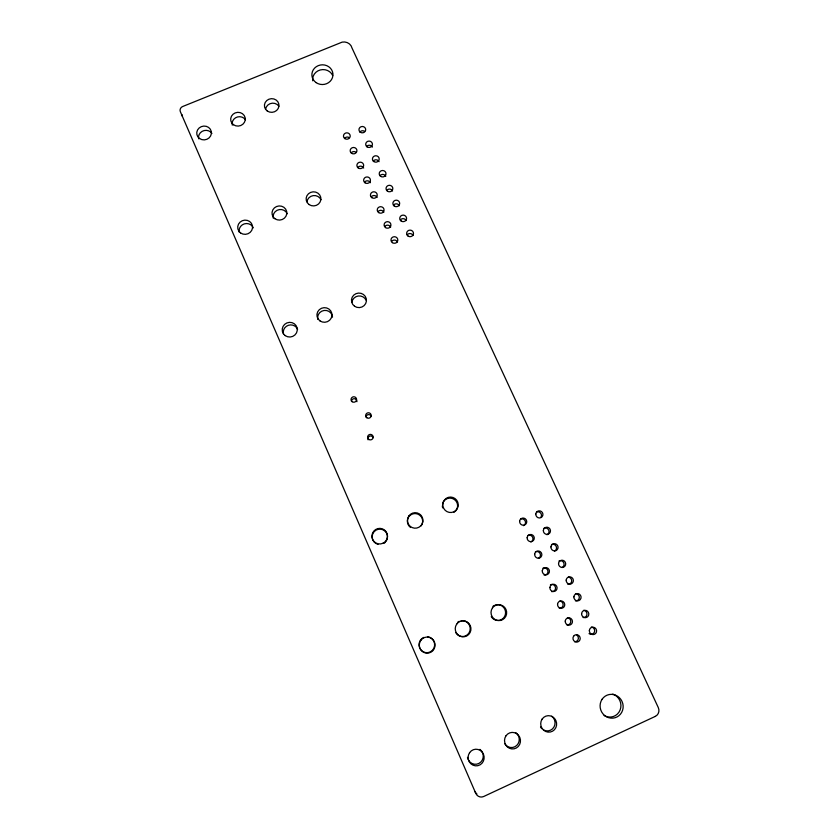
<?xml version="1.0" encoding="UTF-8"?>
<svg xmlns="http://www.w3.org/2000/svg" width="839" height="839" viewBox="0 0 839 839"><rect width="100%" height="100%" fill="white"/><g stroke="black" fill="none" stroke-linecap="round" stroke-linejoin="round"><path stroke-width="1.26" d="M536.509 512.01A3.576 3.503 49.7 0 1 540.893 517.348M520.484 519.163A3.576 3.513 51.8 0 1 525.183 520.988A3.576 3.513 51.8 0 1 523.463 525.665M373.282 161.067A3.356 3.188 0 0 1 379.06 161.686M357.875 167.433A3.366 3.188 -1.3 0 1 363.665 168.052M366.591 146.51A3.346 3.167 -0.4 0 1 372.359 147.119M351.216 152.845A3.356 3.178 -1.7 0 1 355.904 152.184M359.931 132.017A3.346 3.157 -0.8 0 1 364.608 131.356M344.577 138.33A3.346 3.167 -2 0 1 349.265 137.659M591.359 627.006A3.692 3.566 63.9 0 1 594.452 631.966A3.692 3.566 63.9 0 1 589.03 633.613M559.015 560.955A3.618 3.534 57.6 0 1 563.745 562.791A3.618 3.534 57.6 0 1 562.046 567.531M576.886 635.113A3.692 3.576 65.9 0 1 574.547 641.73M583.671 610.299A3.671 3.555 62.6 0 1 586.954 614.316A3.671 3.555 62.6 0 1 583.095 617.556M567.479 617.682A3.681 3.566 64.7 0 1 570.751 621.709A3.681 3.566 64.7 0 1 566.881 624.95M576.015 593.676A3.66 3.545 61.2 0 1 579.288 597.672A3.66 3.545 61.2 0 1 575.439 600.892M559.854 601.018A3.66 3.555 63.4 0 1 563.116 605.024A3.66 3.555 63.4 0 1 559.256 608.254M568.412 577.127A3.639 3.534 59.5 0 1 571.663 581.112A3.639 3.534 59.5 0 1 567.814 584.311M550.457 584.72A3.639 3.545 61.8 0 1 555.481 587.478A3.639 3.545 61.8 0 1 551.663 591.642M542.906 568.223A3.629 3.545 59.9 0 1 547.919 570.96A3.629 3.545 59.9 0 1 544.102 575.103M551.485 544.563A3.608 3.524 55.3 0 1 556.194 546.388A3.608 3.524 55.3 0 1 554.495 551.108M535.397 551.789A3.608 3.534 57.7 0 1 540.117 553.625A3.608 3.534 57.7 0 1 538.397 558.355M543.976 528.245A3.587 3.513 52.7 0 1 548.685 530.07A3.587 3.513 52.7 0 1 546.976 534.768M527.93 535.439A3.597 3.524 55 0 1 532.629 537.264A3.597 3.524 55 0 1 530.909 541.973M378.011 544.354A7.74 7.698 -71.9 0 1 372.673 534.044A7.74 7.698 -71.9 0 1 383.559 530.038A7.74 7.698 -71.9 0 1 386.045 541.386M385.405 542.151A7.74 7.698 -71.9 0 1 383.811 543.441M410.491 527.458A7.698 7.677 75.5 0 1 408.813 516.698A7.698 7.677 75.5 0 1 419.542 515.031A7.698 7.677 75.5 0 1 421.23 525.78M442.677 507.899A7.687 7.624 49.7 0 1 442.352 505.896M442.552 503.935A7.687 7.624 49.7 0 1 454.476 499.562A7.687 7.624 49.7 0 1 454.014 512.293M479.95 749.384A8.243 7.929 83.9 0 1 480.757 762.116A8.243 7.929 83.9 0 1 468.592 760.333M468.11 759.389A8.243 7.929 83.9 0 1 467.501 757.323M515.912 732.72A8.212 7.897 79.5 0 1 516.793 745.389A8.212 7.897 79.5 0 1 504.648 743.616M551.684 716.16A8.18 7.866 75.1 0 1 553.918 727.13A8.18 7.866 75.1 0 1 543.515 729.92M541.858 728.682A8.18 7.866 75.1 0 1 540.515 726.994M427.659 636.791A7.981 7.813 87.1 0 1 433.868 648.243A7.981 7.813 87.1 0 1 421.22 650.256A7.981 7.813 87.1 0 1 423.664 637.42M461.177 620.755A7.95 7.782 79.3 0 1 469.892 626.376A7.95 7.782 79.3 0 1 465.635 635.878A7.95 7.782 79.3 0 1 455.808 632.721M457.507 622.412A7.95 7.782 79.3 0 1 459.237 621.332M495.534 604.992A7.918 7.75 71.5 0 1 505.026 609.691A7.918 7.75 71.5 0 1 501.365 619.654A7.918 7.75 71.5 0 1 491.245 616.655M492.881 606.408A7.918 7.75 71.5 0 1 494.601 605.339M365.951 416.973A2.748 2.716 -8.6 0 1 371.205 416.175M368.08 439.804A2.758 2.727 -11.1 0 1 369.506 436.207A2.758 2.727 -11.1 0 1 373.145 437.601M351.457 401.105A2.748 2.695 -10.6 0 1 354.498 398.714A2.748 2.695 -10.6 0 1 356.911 401.692M317.834 319.355A7.457 7.236 -9.1 0 1 324.032 310.472A7.457 7.236 -9.1 0 1 332.538 317.173M283.435 333.943A7.488 7.268 -14.3 0 1 297.614 329.287M232.288 125.137A7.257 6.806 -9.1 0 1 245.491 119.767M265.617 109.164A7.236 6.785 -6.7 0 1 278.873 106.196M198.665 138.813A7.289 6.838 -11.6 0 1 211.931 133.411M476.909 793.988A6.156 5.894 84.3 0 1 474.979 791.513M182.262 116.097A4.195 3.922 -11.9 0 1 181.969 114.597M612.732 694.063A11.861 11.358 68.9 0 1 620.073 710.098A11.861 11.358 68.9 0 1 604.049 715.478M312.716 80.796A10.446 9.774 -3 0 1 320.246 69.962A10.446 9.774 -3 0 1 332.663 75.447M351.898 302.323A7.436 7.205 -3.9 0 1 366.098 300.226M239.283 232.319A7.383 7.037 -12.5 0 1 253.294 227.82M273.283 218.213A7.352 7.016 -9.1 0 1 287.221 213.735M306.969 201.738A7.331 6.985 -5.8 0 1 320.98 199.724M407.188 234.836A3.398 3.262 3 0 1 413.029 235.465M391.656 241.37A3.398 3.262 1.3 0 1 397.497 241.999M400.35 219.944A3.387 3.241 2.3 0 1 406.17 220.573M384.839 226.446A3.387 3.251 0.7 0 1 390.67 227.075M393.533 205.125A3.377 3.23 1.6 0 1 399.354 205.754M378.053 211.596A3.387 3.241 0.1 0 1 383.874 212.225M386.748 190.369A3.366 3.22 1 0 1 392.558 190.998M371.299 196.808A3.377 3.22 -0.4 0 1 377.11 197.438M380.004 175.687A3.366 3.199 0.5 0 1 385.793 176.305M364.577 182.094A3.366 3.209 -0.9 0 1 370.366 182.713M655.301 716.391L483.663 796.515A6.219 5.946 84.2 0 1 475.776 793.358L180.364 111.713A4.237 3.954 -11.9 0 1 182.703 106.501L342.176 42.118A8.338 7.771 -1.4 0 1 352.034 48.096L658.279 707.55A6.743 6.429 66.5 0 1 655.301 716.391M602.098 699.244A11.987 11.473 68.8 0 0 610.74 718.111A11.987 11.473 68.8 0 0 622.024 701.425A11.987 11.473 68.8 0 0 602.098 699.244M316.114 82.61A10.54 9.848 -2.9 0 0 332.894 75.772A10.54 9.848 -2.9 0 0 318.275 65.641A10.54 9.848 -2.9 0 0 316.114 82.61M199.577 138.55A7.352 6.89 -11.5 0 0 211.344 133.747A7.352 6.89 -11.5 0 0 201.308 126.647A7.352 6.89 -11.5 0 0 199.577 138.55M233.515 124.749A7.32 6.869 -9.1 0 0 245.229 119.977A7.32 6.869 -9.1 0 0 235.182 112.908A7.32 6.869 -9.1 0 0 233.515 124.749M267.284 111.01A7.299 6.838 -6.7 0 0 278.926 106.27A7.299 6.838 -6.7 0 0 268.879 99.233A7.299 6.838 -6.7 0 0 267.284 111.01M285.208 335.61A7.561 7.331 -14.2 0 0 297.247 330.482A7.561 7.331 -14.2 0 0 286.823 322.963A7.561 7.331 -14.2 0 0 285.208 335.61M319.942 320.865A7.53 7.299 -9 0 0 331.929 315.768A7.53 7.299 -9 0 0 321.484 308.28A7.53 7.299 -9 0 0 319.942 320.865M354.498 306.204A7.499 7.268 -3.8 0 0 366.412 301.128A7.499 7.268 -3.8 0 0 355.967 293.681A7.499 7.268 -3.8 0 0 354.498 306.204M240.604 232.969A7.457 7.1 -12.4 0 0 252.508 228.019A7.457 7.1 -12.4 0 0 242.282 220.72A7.457 7.1 -12.4 0 0 240.604 232.969M274.93 218.717A7.425 7.079 -9.1 0 0 286.77 213.788A7.425 7.079 -9.1 0 0 276.534 206.53A7.425 7.079 -9.1 0 0 274.93 218.717M309.077 204.548A7.394 7.048 -5.8 0 0 320.855 199.64A7.394 7.048 -5.8 0 0 310.608 192.414A7.394 7.048 -5.8 0 0 309.077 204.548M408.048 236.053A3.429 3.283 3 0 0 413.48 233.766A3.429 3.283 3 0 0 408.687 230.389A3.429 3.283 3 0 0 408.048 236.053M392.369 242.649A3.429 3.293 1.3 0 0 397.801 240.363A3.429 3.293 1.3 0 0 393.009 236.986A3.429 3.293 1.3 0 0 392.369 242.649M401.136 221.014A3.419 3.272 2.3 0 0 406.558 218.748A3.419 3.272 2.3 0 0 401.776 215.382A3.419 3.272 2.3 0 0 401.136 221.014M385.479 227.579A3.419 3.283 0.7 0 0 390.911 225.303A3.419 3.283 0.7 0 0 386.129 221.936A3.419 3.283 0.7 0 0 385.479 227.579M394.257 206.048A3.408 3.262 1.6 0 0 399.668 203.783A3.408 3.262 1.6 0 0 394.896 200.448A3.408 3.262 1.6 0 0 394.257 206.048M378.63 212.582A3.419 3.262 0.1 0 0 384.042 210.316A3.419 3.262 0.1 0 0 379.28 206.96A3.419 3.262 0.1 0 0 378.63 212.582M387.408 191.145A3.398 3.241 1 0 0 392.809 188.901A3.398 3.241 1 0 0 388.058 185.566A3.398 3.241 1 0 0 387.408 191.145M371.803 197.647A3.408 3.251 -0.4 0 0 377.214 195.393A3.408 3.251 -0.4 0 0 372.464 192.058A3.408 3.251 -0.4 0 0 371.803 197.647M380.591 176.316A3.398 3.23 0.5 0 0 385.982 174.082A3.398 3.23 0.5 0 0 381.242 170.757A3.398 3.23 0.5 0 0 380.591 176.316M365.017 182.787A3.398 3.23 -0.9 0 0 370.418 180.542A3.398 3.23 -0.9 0 0 365.678 177.218A3.398 3.23 -0.9 0 0 365.017 182.787M373.806 161.549A3.387 3.209 0 0 0 379.186 159.326A3.387 3.209 0 0 0 374.456 156.023A3.387 3.209 0 0 0 373.806 161.549M358.253 167.989A3.387 3.22 -1.3 0 0 363.644 165.755A3.387 3.22 -1.3 0 0 358.924 162.441A3.387 3.22 -1.3 0 0 358.253 167.989M367.052 146.846A3.377 3.199 -0.4 0 0 372.411 144.633A3.377 3.199 -0.4 0 0 367.713 141.351A3.377 3.199 -0.4 0 0 367.052 146.846M351.531 153.254A3.387 3.209 -1.7 0 0 356.911 151.03A3.387 3.209 -1.7 0 0 352.202 147.737A3.387 3.209 -1.7 0 0 351.531 153.254M360.319 132.216A3.377 3.178 -0.8 0 0 365.678 130.014A3.377 3.178 -0.8 0 0 360.99 126.741A3.377 3.178 -0.8 0 0 360.319 132.216M344.829 138.592A3.377 3.188 -2 0 0 350.199 136.379A3.377 3.188 -2 0 0 345.5 133.097A3.377 3.188 -2 0 0 344.829 138.592M589.356 630.498A3.723 3.597 63.8 0 0 594.536 634.274A3.723 3.597 63.8 0 0 595.029 627.897A3.723 3.597 63.8 0 0 589.356 630.498M573.603 636.203A3.734 3.608 65.8 0 0 576.288 642.087A3.734 3.608 65.8 0 0 579.864 636.895A3.734 3.608 65.8 0 0 573.603 636.203M581.605 613.613A3.713 3.587 62.5 0 0 586.755 617.378A3.713 3.587 62.5 0 0 587.258 611.033A3.713 3.587 62.5 0 0 581.605 613.613M565.245 621.08A3.713 3.597 64.6 0 0 570.394 624.845A3.713 3.597 64.6 0 0 570.908 618.49A3.713 3.597 64.6 0 0 565.245 621.08M573.876 596.812A3.692 3.587 61 0 0 579.015 600.556A3.692 3.587 61 0 0 579.529 594.243A3.692 3.587 61 0 0 573.876 596.812M557.547 604.237A3.692 3.587 63.2 0 0 562.686 607.992A3.692 3.587 63.2 0 0 563.21 601.657A3.692 3.587 63.2 0 0 557.547 604.237M566.189 580.095A3.671 3.576 59.4 0 0 571.317 583.818A3.671 3.576 59.4 0 0 571.831 577.536A3.671 3.576 59.4 0 0 566.189 580.095M549.891 587.478A3.681 3.587 61.6 0 0 555.009 591.212A3.681 3.587 61.6 0 0 555.544 584.919A3.681 3.587 61.6 0 0 549.891 587.478M558.543 563.462A3.66 3.566 57.4 0 0 563.651 567.164A3.66 3.566 57.4 0 0 564.175 560.913A3.66 3.566 57.4 0 0 558.543 563.462M542.277 570.803A3.66 3.576 59.7 0 0 547.374 574.516A3.66 3.576 59.7 0 0 547.909 568.255A3.66 3.576 59.7 0 0 542.277 570.803M550.929 546.892A3.639 3.555 55.2 0 0 556.026 550.583A3.639 3.555 55.2 0 0 556.551 544.364A3.639 3.555 55.2 0 0 550.929 546.892M534.684 554.201A3.639 3.566 57.5 0 0 539.781 557.904A3.639 3.566 57.5 0 0 540.316 551.663A3.639 3.566 57.5 0 0 534.684 554.201M543.357 530.416A3.629 3.545 52.6 0 0 548.433 534.086A3.629 3.545 52.6 0 0 548.968 527.899A3.629 3.545 52.6 0 0 543.357 530.416M527.144 537.684A3.629 3.555 54.8 0 0 532.22 541.365A3.629 3.555 54.8 0 0 532.765 535.156A3.629 3.555 54.8 0 0 527.144 537.684M535.817 514.013A3.608 3.534 49.5 0 0 540.872 517.673A3.608 3.534 49.5 0 0 541.417 511.507A3.608 3.534 49.5 0 0 535.817 514.013M519.635 521.239A3.608 3.545 51.6 0 0 524.69 524.91A3.608 3.545 51.6 0 0 525.245 518.733A3.608 3.545 51.6 0 0 519.635 521.239M382.825 543.315A7.813 7.771 -71.6 0 0 384.314 529.86A7.813 7.771 -71.6 0 0 371.981 535.334A7.813 7.771 -71.6 0 0 382.825 543.315M408.96 515.849A7.771 7.75 74.8 0 0 414.393 528.161A7.771 7.75 74.8 0 0 422.3 517.306A7.771 7.75 74.8 0 0 408.96 515.849M442.845 503.966A7.761 7.698 49.1 0 0 453.71 511.863A7.761 7.698 49.1 0 0 455.042 498.555A7.761 7.698 49.1 0 0 442.845 503.966M469.62 752.635A8.327 8.012 83.8 0 0 475.356 765.818A8.327 8.012 83.8 0 0 483.432 754.156A8.327 8.012 83.8 0 0 469.62 752.635M505.98 735.803A8.296 7.981 79.4 0 0 511.78 748.912A8.296 7.981 79.4 0 0 519.761 737.313A8.296 7.981 79.4 0 0 505.98 735.803M542.141 719.065A8.264 7.939 75.1 0 0 547.982 732.111A8.264 7.939 75.1 0 0 555.89 720.565A8.264 7.939 75.1 0 0 542.141 719.065M420.779 640.356A8.065 7.887 87.1 0 0 426.338 653.13A8.065 7.887 87.1 0 0 434.371 641.845A8.065 7.887 87.1 0 0 420.779 640.356M456.71 624.101A8.023 7.855 79.1 0 0 462.32 636.801A8.023 7.855 79.1 0 0 470.26 625.579A8.023 7.855 79.1 0 0 456.71 624.101M492.441 607.929A8.002 7.824 71.4 0 0 498.104 620.566A8.002 7.824 71.4 0 0 505.959 609.408A8.002 7.824 71.4 0 0 492.441 607.929M366.79 417.717A2.779 2.737 -8.5 0 0 371.195 415.798A2.779 2.737 -8.5 0 0 367.335 412.998A2.779 2.737 -8.5 0 0 366.79 417.717M368.73 439.363A2.79 2.758 -10.9 0 0 373.156 437.434A2.79 2.758 -10.9 0 0 369.275 434.612A2.79 2.758 -10.9 0 0 368.73 439.363M352.149 401.692A2.769 2.727 -10.4 0 0 356.554 399.794A2.769 2.727 -10.4 0 0 352.705 396.994A2.769 2.727 -10.4 0 0 352.149 401.692"/></g></svg>
